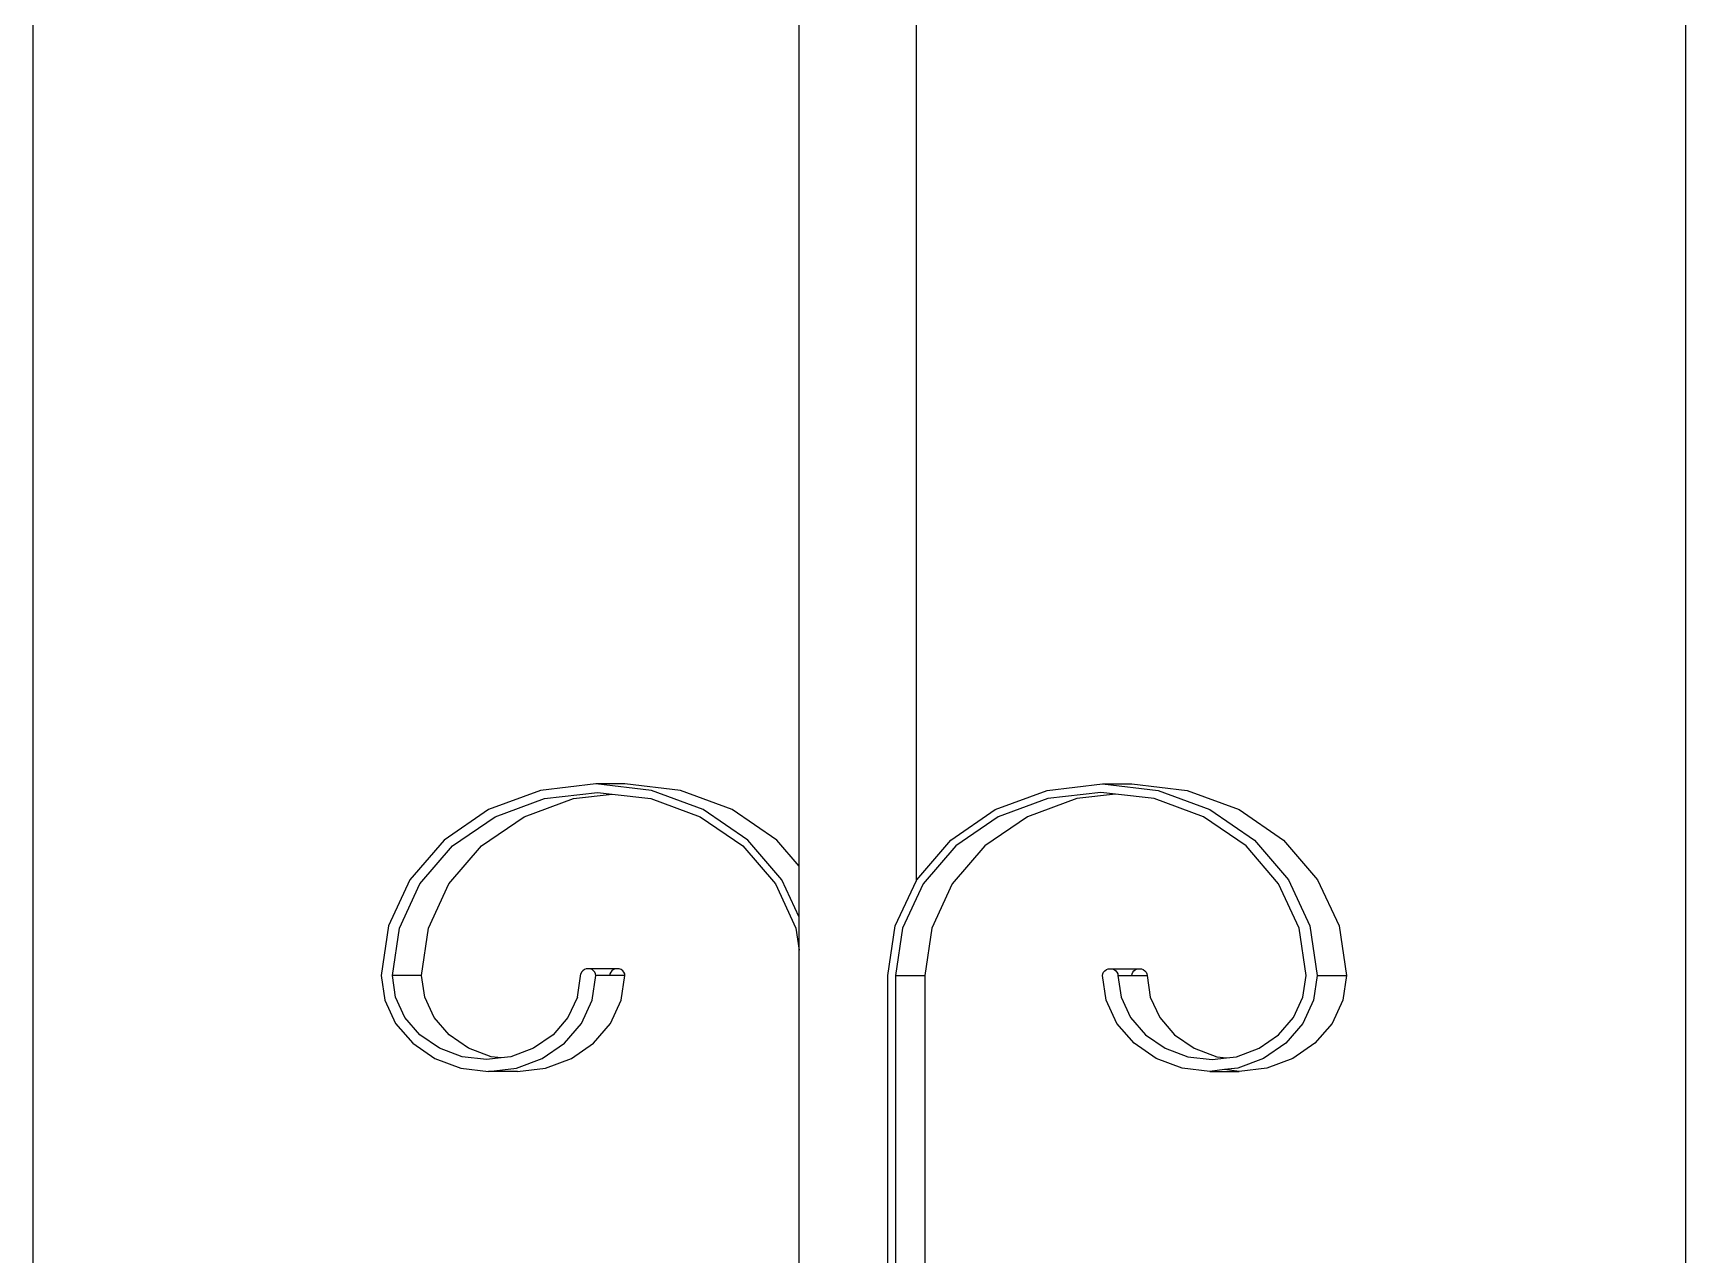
# Model space of a CAD drawing. Header units: millimetres. Extents: x 173236 to 801264, y -94969 to 615039.
# Drawn here: x 397461 to 397691, y -1572.1 to -1402.2 of the extents above; entities that cross this region are included whole.
import ezdxf

# ---------------------------------------------------------------- set-up
doc = ezdxf.new("R2010")
doc.units = ezdxf.units.MM
doc.header["$MEASUREMENT"] = 0
doc.layers.add('VOX-A-ELEV-1-NEAR', color=130, linetype='Continuous')
doc.layers.add('VOX-A-WALL-PATT', color=233, linetype='Continuous')

# ---------------------------------------------------------------- blocks, each defined once
blk = doc.blocks.new('west stsircase')
at = {"layer": 'VOX-A-WALL-PATT'}
for p, q in [((1461148.52, -1251.32), (1461148.52, -849.7)), ((1461255.09, -1168.05), (1461255.09, -910.63)), ((1461271.39, -1170.06), (1461271.39, -920.14)), ((1461378.44, -1248.72), (1461378.44, -984.02)), ((1461219.09, -1157.53), (1461211.88, -1160.19)), ((1461212.78, -1161.2), (1461219.66, -1158.66)), ((1461216.83, -1161.2), (1461223.71, -1158.66)), ((1461226.81, -1156.62), (1461219.09, -1157.53)), ((1461219.66, -1158.66), (1461227.05, -1157.79)), ((1461223.71, -1158.66), (1461229.08, -1158.03)), ((1461230.86, -1156.62), (1461226.81, -1156.62)), ((1461234.54, -1157.53), (1461226.81, -1156.62)), ((1461227.05, -1157.79), (1461229.08, -1158.03)), ((1461229.08, -1158.03), (1461234.44, -1158.66)), ((1461238.59, -1157.53), (1461230.86, -1156.62)), ((1461234.44, -1158.66), (1461241.33, -1161.2)), ((1461241.74, -1160.19), (1461234.54, -1157.53)), ((1461245.79, -1160.19), (1461238.59, -1157.53)), ((1461282.37, -1160.19), (1461289.57, -1157.53)), ((1461289.67, -1158.66), (1461282.78, -1161.2)), ((1461293.72, -1158.66), (1461286.83, -1161.2)), ((1461289.57, -1157.53), (1461297.3, -1156.62)), ((1461297.06, -1157.79), (1461289.67, -1158.66)), ((1461299.09, -1158.03), (1461293.72, -1158.66)), ((1461299.09, -1158.03), (1461297.06, -1157.79)), ((1461297.3, -1156.62), (1461305.03, -1157.53)), ((1461297.3, -1156.62), (1461301.35, -1156.62)), ((1461304.45, -1158.66), (1461299.09, -1158.03)), ((1461301.35, -1156.62), (1461309.08, -1157.53)), ((1461311.34, -1161.2), (1461304.45, -1158.66)), ((1461305.03, -1157.53), (1461312.23, -1160.19)), ((1461309.08, -1157.53), (1461316.28, -1160.19)), ((1461211.88, -1160.19), (1461205.7, -1164.43)), ((1461247.93, -1164.43), (1461241.74, -1160.19)), ((1461251.98, -1164.43), (1461245.79, -1160.19)), ((1461276.19, -1164.43), (1461282.37, -1160.19)), ((1461312.23, -1160.19), (1461318.42, -1164.43)), ((1461316.28, -1160.19), (1461322.47, -1164.43)), ((1461206.86, -1165.25), (1461212.78, -1161.2)), ((1461210.91, -1165.25), (1461216.83, -1161.2)), ((1461241.33, -1161.2), (1461247.25, -1165.25)), ((1461282.78, -1161.2), (1461276.87, -1165.25)), ((1461286.83, -1161.2), (1461280.92, -1165.25)), ((1461317.25, -1165.25), (1461311.34, -1161.2)), ((1461205.7, -1164.43), (1461200.95, -1169.95)), ((1461202.33, -1170.53), (1461206.86, -1165.25)), ((1461206.37, -1170.53), (1461210.91, -1165.25)), ((1461247.25, -1165.25), (1461251.78, -1170.53)), ((1461252.67, -1169.95), (1461247.93, -1164.43)), ((1461255.09, -1168.05), (1461251.98, -1164.43)), ((1461271.44, -1169.95), (1461276.19, -1164.43)), ((1461276.87, -1165.25), (1461272.33, -1170.53)), ((1461280.92, -1165.25), (1461276.38, -1170.53)), ((1461321.79, -1170.53), (1461317.25, -1165.25)), ((1461318.42, -1164.43), (1461323.16, -1169.95)), ((1461322.47, -1164.43), (1461327.21, -1169.95)), ((1461200.95, -1169.95), (1461197.97, -1176.37)), ((1461255.09, -1175.15), (1461252.67, -1169.95)), ((1461255.09, -1175.15), (1461255.09, -1168.05)), ((1461268.46, -1176.37), (1461271.39, -1170.06)), ((1461271.39, -1170.06), (1461271.44, -1169.95)), ((1461323.16, -1169.95), (1461326.14, -1176.37)), ((1461327.21, -1169.95), (1461330.19, -1176.37)), ((1461199.47, -1176.68), (1461202.33, -1170.53)), ((1461203.52, -1176.68), (1461206.37, -1170.53)), ((1461251.78, -1170.53), (1461254.64, -1176.68)), ((1461272.33, -1170.53), (1461269.48, -1176.68)), ((1461276.38, -1170.53), (1461273.53, -1176.68)), ((1461324.64, -1176.68), (1461321.79, -1170.53)), ((1461197.97, -1176.37), (1461196.95, -1183.27)), ((1461198.5, -1183.27), (1461199.47, -1176.68)), ((1461202.55, -1183.27), (1461203.52, -1176.68)), ((1461254.64, -1176.68), (1461255.09, -1179.75)), ((1461255.09, -1179.75), (1461255.09, -1175.15)), ((1461267.44, -1183.27), (1461268.46, -1176.37)), ((1461269.48, -1176.68), (1461268.51, -1183.27)), ((1461273.53, -1176.68), (1461272.56, -1183.27)), ((1461325.62, -1183.27), (1461324.64, -1176.68)), ((1461326.14, -1176.37), (1461327.16, -1183.27)), ((1461330.19, -1176.37), (1461331.21, -1183.27)), ((1461255.09, -1268.85), (1461255.09, -1179.75)), ((1461196.95, -1183.27), (1461197.46, -1186.72)), ((1461202.55, -1183.27), (1461198.5, -1183.27)), ((1461198.95, -1186.3), (1461198.5, -1183.27)), ((1461203, -1186.3), (1461202.55, -1183.27)), ((1461224.24, -1186.3), (1461224.72, -1183.03)), ((1461224.83, -1182.8), (1461224.72, -1183.03)), ((1461225, -1182.6), (1461224.83, -1182.8)), ((1461225.22, -1182.45), (1461225, -1182.6)), ((1461225.47, -1182.35), (1461225.22, -1182.45)), ((1461225.75, -1182.32), (1461225.47, -1182.35)), ((1461226.02, -1182.35), (1461225.75, -1182.32)), ((1461226.28, -1182.45), (1461226.02, -1182.35)), ((1461229.52, -1182.35), (1461226.02, -1182.35)), ((1461226.5, -1182.6), (1461226.28, -1182.45)), ((1461226.31, -1186.72), (1461226.81, -1183.27)), ((1461226.67, -1182.8), (1461226.5, -1182.6)), ((1461226.78, -1183.03), (1461226.67, -1182.8)), ((1461226.81, -1183.27), (1461226.78, -1183.03)), ((1461228.73, -1183.27), (1461226.81, -1183.27)), ((1461228.77, -1183.03), (1461228.73, -1183.27)), ((1461230.86, -1183.27), (1461228.73, -1183.27)), ((1461228.88, -1182.8), (1461228.77, -1183.03)), ((1461229.04, -1182.6), (1461228.88, -1182.8)), ((1461229.27, -1182.45), (1461229.04, -1182.6)), ((1461229.52, -1182.35), (1461229.27, -1182.45)), ((1461229.8, -1182.32), (1461229.52, -1182.35)), ((1461230.07, -1182.35), (1461229.8, -1182.32)), ((1461230.33, -1182.45), (1461230.07, -1182.35)), ((1461230.55, -1182.6), (1461230.33, -1182.45)), ((1461230.35, -1186.72), (1461230.86, -1183.27)), ((1461230.72, -1182.8), (1461230.55, -1182.6)), ((1461230.83, -1183.03), (1461230.72, -1182.8)), ((1461230.86, -1183.27), (1461230.83, -1183.03)), ((1461267.44, -1265.64), (1461267.44, -1183.27)), ((1461268.51, -1183.27), (1461268.51, -1266.13)), ((1461268.51, -1183.27), (1461272.56, -1183.27)), ((1461272.56, -1183.27), (1461272.56, -1266.13)), ((1461297.3, -1183.27), (1461297.34, -1183.03)), ((1461297.81, -1186.72), (1461297.3, -1183.27)), ((1461297.34, -1183.03), (1461297.44, -1182.8)), ((1461297.44, -1182.8), (1461297.61, -1182.6)), ((1461297.61, -1182.6), (1461297.83, -1182.45)), ((1461297.83, -1182.45), (1461298.09, -1182.35)), ((1461298.09, -1182.35), (1461298.37, -1182.32)), ((1461298.37, -1182.32), (1461298.64, -1182.35)), ((1461298.64, -1182.35), (1461298.9, -1182.45)), ((1461298.64, -1182.35), (1461302.14, -1182.35)), ((1461298.9, -1182.45), (1461299.12, -1182.6)), ((1461299.12, -1182.6), (1461299.29, -1182.8)), ((1461299.29, -1182.8), (1461299.4, -1183.03)), ((1461299.4, -1183.03), (1461299.43, -1183.27)), ((1461299.43, -1183.27), (1461299.88, -1186.3)), ((1461299.43, -1183.27), (1461301.35, -1183.27)), ((1461301.35, -1183.27), (1461301.39, -1183.03)), ((1461301.35, -1183.27), (1461303.48, -1183.27)), ((1461301.39, -1183.03), (1461301.49, -1182.8)), ((1461301.49, -1182.8), (1461301.66, -1182.6)), ((1461301.66, -1182.6), (1461301.88, -1182.45)), ((1461301.88, -1182.45), (1461302.14, -1182.35)), ((1461302.14, -1182.35), (1461302.42, -1182.32)), ((1461302.42, -1182.32), (1461302.69, -1182.35)), ((1461302.69, -1182.35), (1461302.95, -1182.45)), ((1461302.95, -1182.45), (1461303.17, -1182.6)), ((1461303.17, -1182.6), (1461303.34, -1182.8)), ((1461303.34, -1182.8), (1461303.44, -1183.03)), ((1461303.44, -1183.03), (1461303.48, -1183.27)), ((1461303.48, -1183.27), (1461303.93, -1186.3)), ((1461325.17, -1186.3), (1461325.62, -1183.27)), ((1461327.16, -1183.27), (1461326.65, -1186.72)), ((1461327.16, -1183.27), (1461331.21, -1183.27)), ((1461331.21, -1183.27), (1461330.7, -1186.72)), ((1461200.25, -1189.11), (1461198.95, -1186.3)), ((1461204.3, -1189.11), (1461203, -1186.3)), ((1461224.24, -1186.3), (1461222.93, -1189.11)), ((1461299.88, -1186.3), (1461301.19, -1189.11)), ((1461303.93, -1186.3), (1461305.24, -1189.11)), ((1461323.86, -1189.11), (1461325.17, -1186.3)), ((1461197.46, -1186.72), (1461198.95, -1189.93)), ((1461224.81, -1189.93), (1461226.31, -1186.72)), ((1461228.86, -1189.93), (1461230.35, -1186.72)), ((1461299.3, -1189.93), (1461297.81, -1186.72)), ((1461326.65, -1186.72), (1461325.16, -1189.93)), ((1461330.7, -1186.72), (1461329.21, -1189.93)), ((1461198.95, -1189.93), (1461201.33, -1192.69)), ((1461202.33, -1191.53), (1461200.25, -1189.11)), ((1461206.38, -1191.53), (1461204.3, -1189.11)), ((1461222.93, -1189.11), (1461220.85, -1191.53)), ((1461222.44, -1192.69), (1461224.81, -1189.93)), ((1461226.49, -1192.69), (1461228.86, -1189.93)), ((1461301.67, -1192.69), (1461299.3, -1189.93)), ((1461301.19, -1189.11), (1461303.27, -1191.53)), ((1461305.24, -1189.11), (1461307.32, -1191.53)), ((1461321.78, -1191.53), (1461323.86, -1189.11)), ((1461325.16, -1189.93), (1461322.79, -1192.69)), ((1461329.21, -1189.93), (1461326.84, -1192.69)), ((1461201.33, -1192.69), (1461204.42, -1194.81)), ((1461205.05, -1193.39), (1461202.33, -1191.53)), ((1461209.1, -1193.39), (1461206.38, -1191.53)), ((1461220.85, -1191.53), (1461218.14, -1193.39)), ((1461219.35, -1194.81), (1461222.44, -1192.69)), ((1461223.4, -1194.81), (1461226.49, -1192.69)), ((1461304.77, -1194.81), (1461301.67, -1192.69)), ((1461303.27, -1191.53), (1461305.98, -1193.39)), ((1461307.32, -1191.53), (1461310.03, -1193.39)), ((1461319.07, -1193.39), (1461321.78, -1191.53)), ((1461322.79, -1192.69), (1461319.7, -1194.81)), ((1461326.84, -1192.69), (1461323.75, -1194.81)), ((1461204.42, -1194.81), (1461208.02, -1196.14)), ((1461208.2, -1194.56), (1461205.05, -1193.39)), ((1461211.59, -1194.95), (1461208.2, -1194.56)), ((1461212.25, -1194.56), (1461209.1, -1193.39)), ((1461213.62, -1194.72), (1461211.59, -1194.95)), ((1461213.62, -1194.72), (1461212.25, -1194.56)), ((1461214.98, -1194.56), (1461213.62, -1194.72)), ((1461218.14, -1193.39), (1461214.98, -1194.56)), ((1461215.75, -1196.14), (1461219.35, -1194.81)), ((1461219.8, -1196.14), (1461223.4, -1194.81)), ((1461308.37, -1196.14), (1461304.77, -1194.81)), ((1461305.98, -1193.39), (1461309.14, -1194.56)), ((1461309.14, -1194.56), (1461312.52, -1194.95)), ((1461310.03, -1193.39), (1461313.18, -1194.56)), ((1461312.52, -1194.95), (1461314.55, -1194.72)), ((1461313.18, -1194.56), (1461314.55, -1194.72)), ((1461314.55, -1194.72), (1461315.91, -1194.56)), ((1461315.91, -1194.56), (1461319.07, -1193.39)), ((1461319.7, -1194.81), (1461316.1, -1196.14)), ((1461323.75, -1194.81), (1461320.15, -1196.14)), ((1461208.02, -1196.14), (1461211.88, -1196.6)), ((1461211.88, -1196.6), (1461215.75, -1196.14)), ((1461215.93, -1196.6), (1461211.88, -1196.6)), ((1461215.93, -1196.6), (1461219.8, -1196.14)), ((1461312.23, -1196.6), (1461308.37, -1196.14)), ((1461314.26, -1196.36), (1461312.23, -1196.6)), ((1461312.23, -1196.6), (1461316.28, -1196.6)), ((1461316.1, -1196.14), (1461314.26, -1196.36)), ((1461316.28, -1196.6), (1461314.26, -1196.36)), ((1461320.15, -1196.14), (1461316.28, -1196.6))]:
    blk.add_line(p, q, dxfattribs=at)

msp = doc.modelspace()

# ---------------------------------------------------------------- block references
at = {"layer": 'VOX-A-ELEV-1-NEAR'}
msp.add_blockref('west stsircase', (-1063687.48, -350), dxfattribs=at)

doc.saveas('drawing.dxf')
